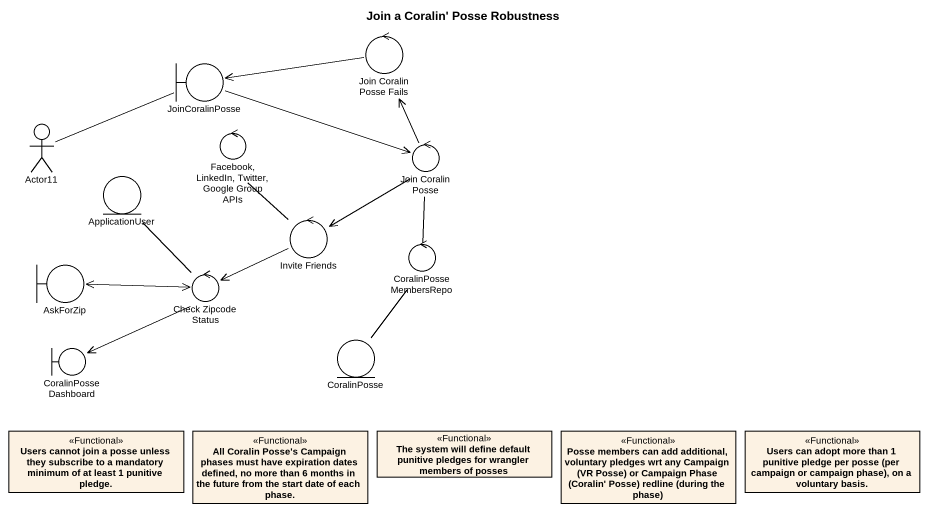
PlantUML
@startuml
title Join a Coralin' Posse Robustness
allowmixing
hide circle
hide empty members
control "Join Coralin Posse Fails" as Join_Coralin_Posse_Fails
boundary JoinCoralinPosse
actor Actor11
control "Facebook, LinkedIn, Twitter, Google Group APIs" as Facebook_LinkedIn_Twitter
control "Join Coralin Posse" as Join_Coralin_Posse
entity ApplicationUser
control "Invite Friends" as Invite_Friends
control CoralinPosseMembersRepo
boundary AskForZip
control "Check Zipcode Status" as Check_Zipcode_Status
boundary CoralinPosseDashboard
entity CoralinPosse
class "Users cannot join a posse unless they subscribe to a mandatory minimum of at least 1 punitive pledge." as Users_cannot_join_a_posse <<Functional>>
class "All Coralin Posse's Campaign phases must have expiration dates defined, no more than 6 months in the future from the start date of each phase." as All_Coralin_Posse_s <<Functional>>
class "The system will define default punitive pledges for wrangler members of posses" as The_system_will_define <<Functional>>
class "Posse members can add additional, voluntary pledges wrt any Campaign (VR Posse) or Campaign Phase (Coralin' Posse) redline (during the phase)" as Posse_members_can_add <<Functional>>
class "Users can adopt more than 1 punitive pledge per posse (per campaign or campaign phase), on a voluntary basis." as Users_can_adopt_more_than_1 <<Functional>>
Join_Coralin_Posse_Fails -left-> JoinCoralinPosse
JoinCoralinPosse -right-> Join_Coralin_Posse
Actor11 -right- JoinCoralinPosse
Join_Coralin_Posse -up-> Join_Coralin_Posse_Fails
Join_Coralin_Posse --> Invite_Friends
Join_Coralin_Posse -- CoralinPosseMembersRepo
Invite_Friends -up- Facebook_LinkedIn_Twitter
Invite_Friends -left-> Check_Zipcode_Status
CoralinPosseMembersRepo -- CoralinPosse
Check_Zipcode_Status -up- ApplicationUser
Check_Zipcode_Status <-left-> AskForZip
Check_Zipcode_Status -left-> CoralinPosseDashboard
@enduml
